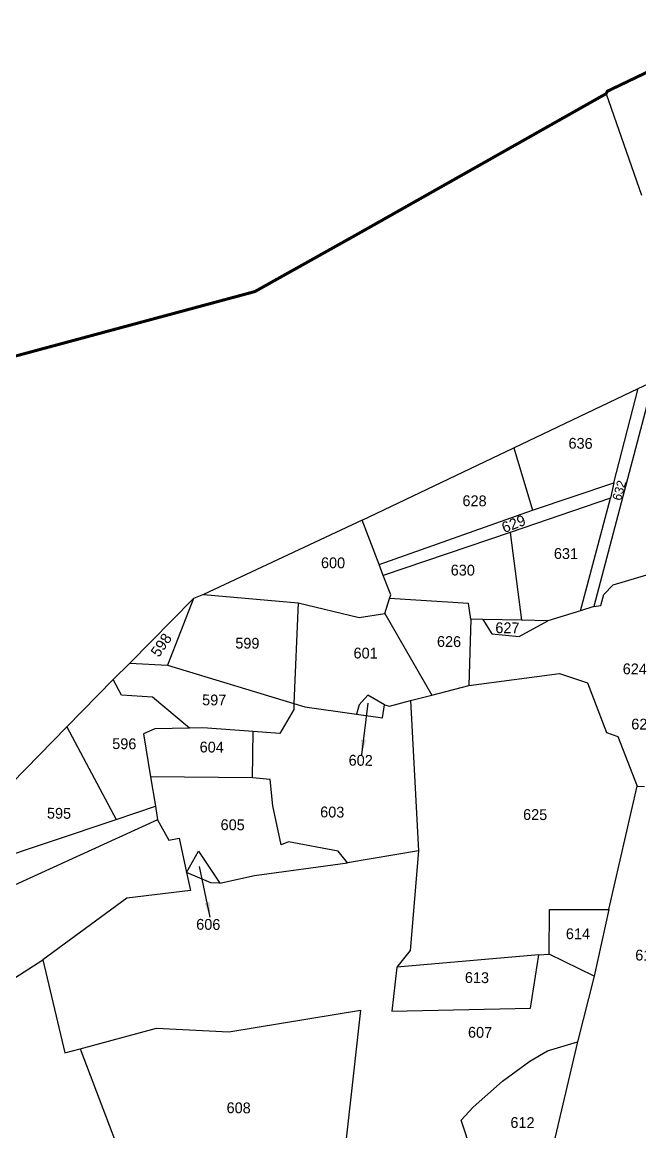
# Model space of a CAD drawing. Header units: metres. Extents: x 261324 to 273196, y 2168580 to 2176145.
# Drawn here: x 268431 to 268958, y 2174950 to 2175898 of the extents above; entities that cross this region are included whole.
import ezdxf

# ---------------------------------------------------------------- set-up
doc = ezdxf.new("R2010")
doc.units = ezdxf.units.M
for name, color, linetype in [('POLY_PARCEL', 6, 'Continuous'), ('SYM_ARROW', 1, 'Continuous'), ('TEXT_PARCEL', 7, 'Continuous'), ('V_BOUND_LINE', 7, 'Continuous')]:
    doc.layers.add(name, color=color, linetype=linetype)
doc.styles.get("Standard").update_dxf_attribs({"font": 'simplex.shx'})
doc.styles.add('TEXT_MAP', font='KRDEV050.TTF', dxfattribs={"height": 1.8})
doc.dimstyles.get("Standard").update_dxf_attribs({"dimtxt": 0.18, "dimasz": 0.18, "dimexe": 0.18, "dimexo": 0.0625, "dimgap": 0.09, "dimtad": 0, "dimtih": 1, "dimtoh": 1, "dimdec": 4, "dimzin": 0, "dimdsep": 46, "dimtxsty": 'Standard', "dimcen": 0.09, "dimadec": 0, "dimazin": 0, "dimtfac": 1, "dimtdec": 4, "dimtofl": 0, "dimtmove": 0, "dimatfit": 3, "dimfxl": 1, "dimtolj": 1, "dimtzin": 0, "dimarcsym": 0})

# ---------------------------------------------------------------- blocks, each defined once
blk = doc.blocks.new('TEXTARROW')
blk.add_leader([(0, 0), (8.637069701349446, 0)], dimstyle='Standard', override={"dimtxt": 2.5, "dimasz": 2.5, "dimexe": 1.25, "dimexo": 0.625, "dimgap": 0.625, "dimtad": 1, "dimtih": 0, "dimtoh": 0, "dimzin": 8, "dimcen": 2.5, "dimtofl": 1})
blk = doc.blocks.new('HF')
at = {"layer": 'POLY_PARCEL'}
for points in [[(273991.9222829008, 2173239.678007521), (273997.9734202727, 2173222.836416506)], [(274000.235534912, 2173191.841453395), (273990.7059381723, 2173154.248224243)], [(273997.7193578226, 2173190.655466744), (274000.235534912, 2173191.841453395)], [(273977.1638237296, 2173180.528318839), (273997.7193578226, 2173190.655466744)], [(273993.8274650504, 2173174.892340182), (273997.7193578226, 2173190.655466744)], [(273952.0054549014, 2173168.248517032), (273977.1638237296, 2173180.528318839)], [(273977.1638237296, 2173180.528318839), (273980.3665289107, 2173170.226565859)], [(273980.3665289107, 2173170.226565859), (273993.8274650504, 2173174.892340182)], [(273993.8274650504, 2173174.892340182), (273993.3060479861, 2173172.343785258)], [(273993.3060479861, 2173172.343785258), (273976.6448127328, 2173166.472160029)], [(273988.517032716, 2173153.540747473), (273993.3060479861, 2173172.343785258)], [(273954.9143067322, 2173160.876173034), (273980.3665289107, 2173170.226565859)], [(273952.0054549014, 2173168.248517032), (273925.7432867327, 2173155.618683402)], [(273954.9143067322, 2173160.876173034), (273952.0054549014, 2173168.248517032)], [(273976.6448127328, 2173166.472160029), (273955.6286153985, 2173159.065792336)], [(273976.6448127328, 2173166.472160029), (273978.6928941057, 2173151.838348064)], [(273955.6286153985, 2173159.065792336), (273954.9143067322, 2173160.876173034)], [(273990.7059381723, 2173154.248224243), (273991.8705565257, 2173154.422829316), (273992.3364061275, 2173156.285294812), (273993.9086433534, 2173157.914950293), (274005.6064719981, 2173161.531790572)], [(273956.7100579075, 2173155.233020942), (273956.896858767, 2173155.85149098), (273955.6286153985, 2173159.065792336)], [(273913.6172158322, 2173144.094109738), (273924.0545880483, 2173154.92026067)], [(273924.0545880483, 2173154.92026067), (273919.8619567016, 2173143.803677512)], [(273925.7432867327, 2173155.618683402), (273924.0545880483, 2173154.92026067)], [(273925.7432867327, 2173155.618683402), (273941.5238821862, 2173154.396440573)], [(273941.5238821862, 2173154.396440573), (273940.9741180699, 2173137.63701841)], [(273941.5238821862, 2173154.396440573), (273951.6560705256, 2173152.06836236), (273955.9651633308, 2173152.766785092)], [(273955.9651633308, 2173152.766785092), (273956.7100579075, 2173155.233020942)], [(273970.2546663207, 2173151.953356884), (273969.8470549832, 2173154.572447617), (273956.7100579075, 2173155.233020942)], [(273955.9651633308, 2173152.766785092), (273963.8825688045, 2173139.237522783)], [(273988.517032716, 2173153.540747473), (273983.0654870452, 2173151.778751811)], [(273990.7059381723, 2173154.248224243), (273988.517032716, 2173153.540747473)], [(273970.2546663207, 2173151.953356884), (273970.0313731748, 2173140.896329437)], [(273972.2833375365, 2173151.925707111), (273970.2546663207, 2173151.953356884)], [(273972.2833375365, 2173151.925707111), (273973.7945001476, 2173149.563577337), (273978.33651587, 2173149.156162248), (273983.0654870452, 2173151.778751811)], [(273978.6928941057, 2173151.838348064), (273972.2833375365, 2173151.925707111)], [(273983.0654870452, 2173151.778751811), (273978.6928941057, 2173151.838348064)], [(273910.8221295237, 2173141.300413932), (273913.6172158322, 2173144.094109738)], [(273913.6172158322, 2173144.094109738), (273919.8619567016, 2173143.803677512)], [(273919.8619567016, 2173143.803677512), (273940.9741180699, 2173137.63701841)], [(273970.0313731748, 2173140.896329437), (273985.1131961092, 2173143.049805014), (273989.7716732901, 2173141.536552104), (273993.032605433, 2173133.271869694), (273994.8960000729, 2173132.631647028), (273998.2111430054, 2173124.39891248)], [(273910.8221295237, 2173141.300413932), (273903.2019589359, 2173133.342931316)], [(273923.633760547, 2173133.362521871), (273917.4022283063, 2173138.448515622), (273912.2779015235, 2173138.739525703), (273910.8221295237, 2173141.300413932)], [(273963.8825688045, 2173139.237522783), (273970.0313731748, 2173140.896329437)], [(273940.9741180699, 2173137.63701841), (273940.9415711257, 2173136.644832924), (273938.6705651483, 2173132.570691785), (273934.2353364055, 2173132.872943388)], [(273940.9741180699, 2173137.63701841), (273942.7792788406, 2173137.054998314), (273951.3800266503, 2173135.932036107)], [(273956.055941632, 2173137.520613468), (273953.2608515559, 2173139.150268949), (273951.8050795561, 2173137.520613468), (273951.3800266503, 2173135.932036107)], [(273956.055941632, 2173137.520613468), (273956.871171842, 2173137.346008395), (273960.3530084196, 2173138.285328194)], [(273960.3530084196, 2173138.285328194), (273963.8825688045, 2173139.237522783)], [(273960.3530084196, 2173138.285328194), (273961.9580269094, 2173113.270318701)], [(273951.3800266503, 2173135.932036107), (273955.7065534887, 2173135.367140329), (273956.055941632, 2173137.520613468)], [(273903.2019589359, 2173133.342931316), (273873.6504892278, 2173102.558273545)], [(273903.2019589359, 2173133.342931316), (273911.5768108356, 2173118.035339885)], [(273923.633760547, 2173133.362521871), (273917.8821081382, 2173133.152711947), (273915.9604865365, 2173132.337881769), (273917.2145921694, 2173125.166803259)], [(273934.2353364055, 2173132.872943388), (273925.8597519588, 2173133.443722029), (273923.633760547, 2173133.362521871)], [(273934.1818522441, 2173125.143527095), (273934.2353364055, 2173132.872943388)], [(273934.1818522441, 2173125.143527095), (273917.2145921694, 2173125.166803259)], [(273917.2145921694, 2173125.166803259), (273918.0685995549, 2173120.283519228)], [(273950.1371398855, 2173111.175048065), (273948.5649026595, 2173113.095713628), (273940.2961051924, 2173114.550764034), (273939.0732523422, 2173114.085148879), (273937.6174803425, 2173120.545570735), (273937.1516307406, 2173124.910719517), (273934.1818522441, 2173125.143527095)], [(273993.721669063, 2173103.841174155), (273998.2111430054, 2173124.39891248)], [(273998.2111430054, 2173124.39891248), (273999.4353369877, 2173124.366428085)], [(273911.5768108356, 2173118.035339885), (273918.0685995549, 2173120.283519228)], [(273918.0685995549, 2173120.283519228), (273918.4644191986, 2173118.020190155)], [(273918.4644191986, 2173118.020190155), (273894.75533094, 2173106.929508099), (273888.8157701796, 2173104.019407285), (273864.042377452, 2173092.489328143)], [(273873.6504892278, 2173102.558273545), (273876.7367291829, 2173104.478939107), (273888.3246932897, 2173112.452613873), (273890.2463186589, 2173110.648350881), (273911.5768108356, 2173118.035339885)], [(273918.4644191986, 2173118.020190155), (273920.3860408003, 2173114.644474186), (273922.0747394848, 2173114.993686771), (273923.3757244718, 2173109.295157136)], [(273923.3757244718, 2173109.295157136), (273925.3496943227, 2173112.865700238), (273928.9017838796, 2173107.569318708)], [(273961.9580269094, 2173113.270318701), (273950.1371398855, 2173111.175048065)], [(273961.9580269094, 2173113.270318701), (273960.7147465868, 2173096.648016642), (273958.5393450987, 2173093.866911751)], [(273928.9017838796, 2173107.569318708), (273934.6666486846, 2173108.907966545), (273950.1371398855, 2173111.175048065)], [(273923.3757244718, 2173109.295157136), (273924.0545955832, 2173106.321589272), (273913.4565576419, 2173104.92474137), (273899.5924222931, 2173094.534125399)], [(273928.9017838796, 2173107.569318708), (273927.4460081123, 2173107.627521212), (273923.3757244718, 2173109.295157136)], [(273983.8512138365, 2173096.275575233), (273983.8512138365, 2173103.720126797), (273993.721669063, 2173103.841174155)], [(273993.721669063, 2173103.841174155), (273991.3600241825, 2173092.704612307)], [(273958.5393450987, 2173093.866911751), (273957.780484465, 2173086.53490551), (273980.8498597874, 2173087.242822631), (273982.1146262545, 2173096.142361207)], [(273982.1146262545, 2173096.142361207), (273958.5393450987, 2173093.866911751)], [(273982.1146262545, 2173096.142361207), (273983.8512138365, 2173096.275575233)], [(273991.3600241825, 2173092.704612307), (273983.8512138365, 2173096.275575233)], [(273860.6311741607, 2173032.630957993), (273855.2739244608, 2173040.31362024), (273874.090245013, 2173048.195384254), (273874.090245013, 2173055.703441427), (273870.2454533605, 2173075.231277532), (273899.5924222931, 2173094.534125399)], [(273899.5924222931, 2173094.534125399), (273903.4356692639, 2173079.052393459), (273905.9484461163, 2173079.754851109)], [(273991.3600241825, 2173092.704612307), (273988.6855360653, 2173081.710814952)], [(273905.9484461163, 2173079.754851109), (273918.6339536569, 2173083.301139672), (273930.6657273962, 2173082.829443622), (273952.5605720304, 2173086.670774746), (273949.319381672, 2173054.691740444)], [(273964.1607918672, 2173052.719436039), (273961.0724910808, 2173061.25343334), (273965.4324453538, 2173064.582296671), (273967.4307547463, 2173060.042937805), (273971.3062704927, 2173063.129701541), (273969.489623193, 2173068.516408988), (273971.4273810663, 2173070.695302902), (273976.2717776331, 2173075.053088291), (273980.8133977663, 2173078.442475301), (273983.7200326924, 2173080.197696143), (273988.6855360653, 2173081.710814952)], [(273988.6855360653, 2173081.710814952), (273982.9933767865, 2173056.4114512)], [(273905.9484461163, 2173079.754851109), (273916.9169910664, 2173051.695305063)]]:
    blk.add_lwpolyline(points, dxfattribs=at)
at = {"layer": 'V_BOUND_LINE', "const_width": 0.5}
for points in [[(273991.9222829008, 2173239.678007521), (273992.1303743742, 2173240.093984887), (274015.486020928, 2173251.562563635)], [(273750.4685946789, 2172969.012820496), (273761.5551552129, 2172991.406484429), (273770.2817112129, 2173030.030983021), (273751.4825265426, 2173093.087164881), (273766.3522823165, 2173159.533340034), (273836.1258902482, 2173190.687913237), (273844.2217670254, 2173194.544549806), (273890.0949773582, 2173193.90917187), (273933.786769095, 2173206.148902321), (273951.1607127606, 2173216.104432671), (273991.9222829008, 2173239.678007521)]]:
    blk.add_lwpolyline(points, dxfattribs=at)
at = {"layer": 'SYM_ARROW'}
for p, rotation in [((273952.3213425602, 2173129.202106079), 83.47754848333622), ((273927.3886586754, 2173101.875674851), 102.5338401245611)]:
    blk.add_blockref('TEXTARROW', p, dxfattribs=dict(at, rotation=rotation))
at = {"layer": 'TEXT_PARCEL', "style": 'TEXT_MAP'}
for s, p in [('636', (273986.2326094792, 2173180.505193694)), ('628', (273968.6792466497, 2173170.763983152)), ('631', (273983.9783546762, 2173162.125873587)), ('600', (273945.2331408974, 2173160.209269652)), ('630', (273966.8376698832, 2173159.201226166)), ('627', (273974.3608401526, 2173149.668137423)), ('626', (273964.6666162093, 2173147.28552172)), ('599', (273931.1096508714, 2173146.684340306)), ('601', (273950.8016061442, 2173145.222244266)), ('624', (273995.621094691, 2173143.030845176)), ('597', (273925.6832224563, 2173137.172815358)), ('623', (273997.1332674902, 2173133.848624332)), ('596', (273910.7936283749, 2173129.740964139)), ('604', (273925.3495336466, 2173129.319699624)), ('602', (273950.1567689353, 2173127.358973468)), ('595', (273900.0446603126, 2173118.047312433)), ('603', (273945.5069454276, 2173118.704267311)), ('625', (273979.2814011733, 2173118.612866442)), ('605', (273928.959896276, 2173116.423343481)), ('606', (273925.0637469216, 2173099.792133532)), ('614', (273986.5895418884, 2173098.828171333)), ('619', (273998.1754706589, 2173095.383267699)), ('613', (273969.8585109841, 2173091.368815181)), ('607', (273970.4657200301, 2173082.256454945)), ('608', (273930.4186528359, 2173069.292915342)), ('612', (273977.6711858512, 2173067.306201912))]:
    blk.add_text(s, height=1.8, dxfattribs=at).set_placement(p)
for s, height, rotation, p in [('632', 1.5, 74.42131363006199, (273995.0104372425, 2173171.822859032)), ('629', 1.8, 21.79318910458416, (273975.691813625, 2173166.319024396)), ('598', 1.8, 55.92009242610063, (273918.3967828185, 2173144.975808098))]:
    blk.add_text(s, height=height, rotation=rotation, dxfattribs=at).set_placement(p)
blk = doc.blocks.new('FD')
blk.add_blockref('HF', (0, 0))

msp = doc.modelspace()

# ---------------------------------------------------------------- block references
at = {"xscale": 5.130451255006628, "yscale": 5.130451255006628, "zscale": 5.130451255006628, "rotation": 359.438771853458}
msp.add_blockref('FD', (-1245917.777246169, -8959559.426849019), dxfattribs=at)

doc.saveas('drawing.dxf')
